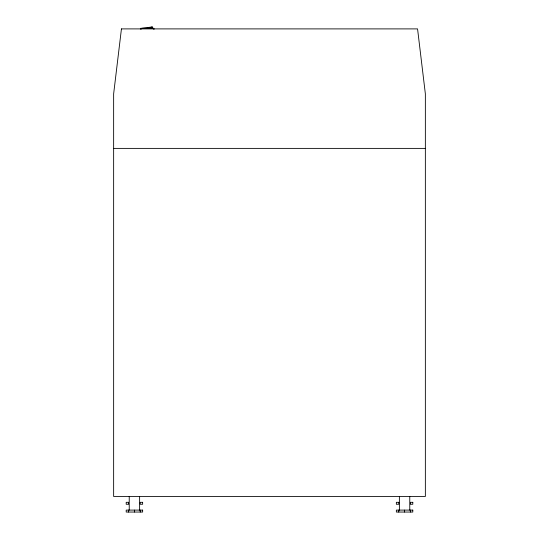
<?xml version="1.0" encoding="UTF-8"?>
<svg xmlns="http://www.w3.org/2000/svg" width="539" height="539" viewBox="0 0 539 539"><rect width="100%" height="100%" fill="white"/><g stroke="black" fill="none" stroke-linecap="round" stroke-linejoin="round"><path stroke-width="0.81" d="M147.416 28.25L152.281 26.95L152.611 28.25M152.281 26.95L142.215 28.25M113.641 148.387L425.359 148.387M410.388 510.103L410.388 512.05M409.768 496.466L409.768 510.103M404.573 510.103L404.573 512.05M399.379 496.466L399.379 510.103M398.759 510.103L398.759 512.05M153.905 29.551L153.905 28.25L140.922 28.25L140.922 29.551M140.241 510.103L140.241 512.05M139.621 496.466L139.621 510.103M134.427 510.103L134.427 512.05M129.232 496.466L129.232 510.103M128.612 510.103L128.612 512.05M121.437 28.897L113.641 93.84L113.641 496.466L425.359 496.466L425.359 93.84L417.563 28.897L121.437 28.897M128.612 502.308L126.207 502.308L126.207 504.255L128.612 504.255L128.612 502.308M142.646 502.308L140.241 502.308L140.241 504.255L142.646 504.255L142.646 502.308M398.759 502.308L396.354 502.308L396.354 504.255L398.759 504.255L398.759 502.308M412.793 502.308L410.388 502.308L410.388 504.255L412.793 504.255L412.793 502.308M142.646 510.103L126.207 510.103L126.207 512.05L142.646 512.05L142.646 510.103M412.793 510.103L396.354 510.103L396.354 512.05L412.793 512.05L412.793 510.103"/></g></svg>
